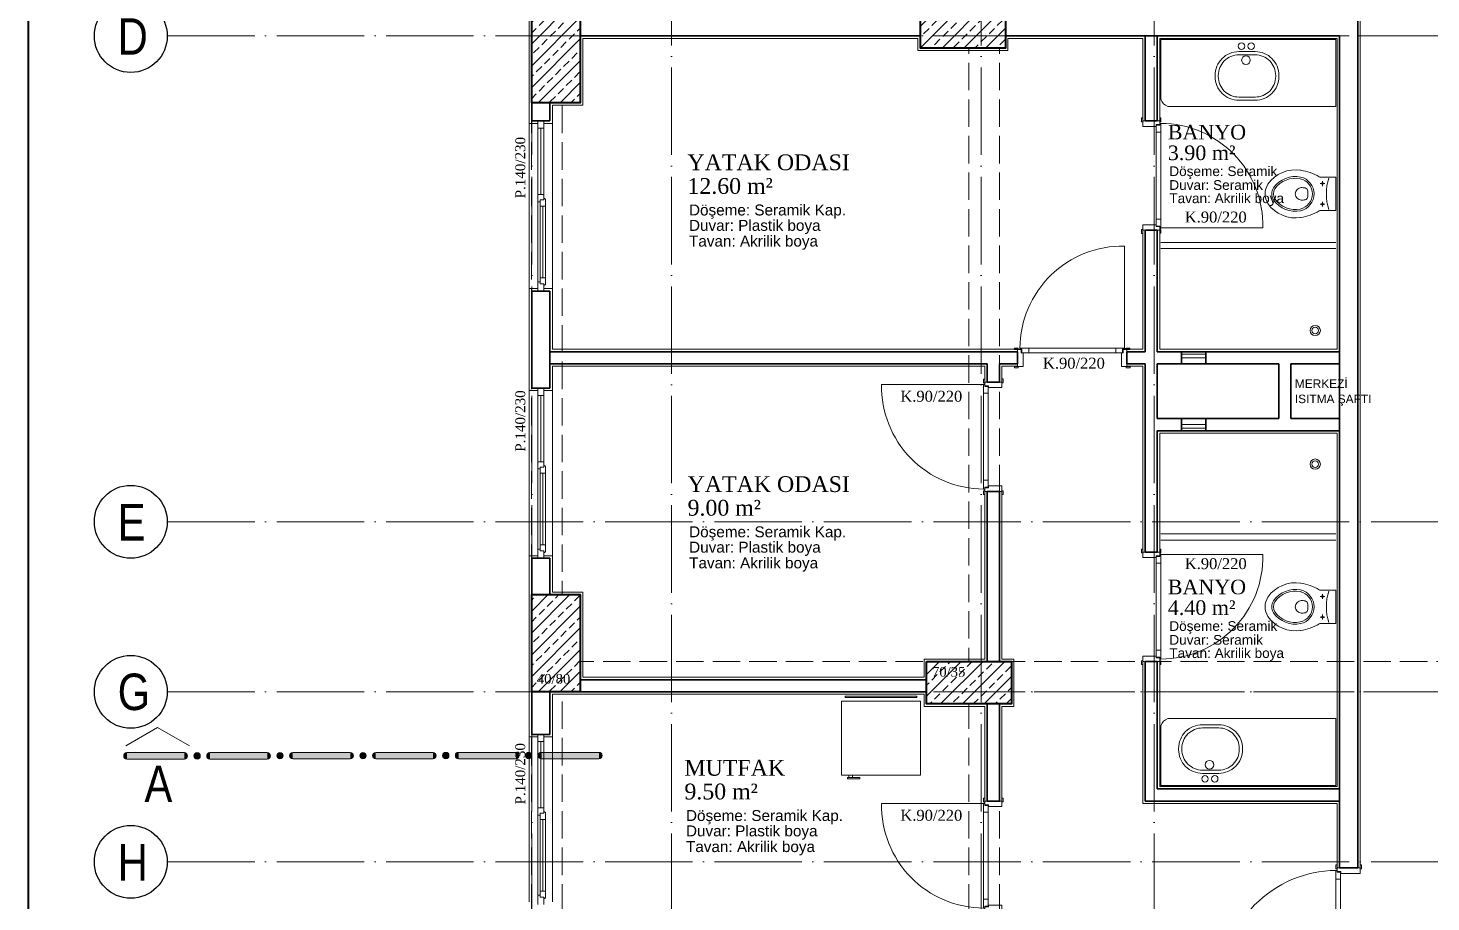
# Model space of a CAD drawing. Header units: millimetres. Extents: x 11587 to 81192, y -36083 to -25300.
# Drawn here: x 25202 to 26356, y -34493 to -33774 of the extents above; entities that cross this region are included whole.
import ezdxf

# ---------------------------------------------------------------- set-up
doc = ezdxf.new("R2010")
doc.units = ezdxf.units.MM
for name, pattern in [('AKS', [30, 24, -3, 0, -3]), ('IZDUSUM1', [20, 7.5, -5, 7.5, 0]), ('SEMBOL1', [260, 200, -15, 30, -15])]:
    doc.linetypes.add(name, pattern=pattern)
for name, color, linetype, lineweight in [('rtm-aks balon', 20, 'Continuous', 25), ('rtm-aks balon yazı', 7, 'Continuous', 20), ('rtm-aks yeni', 7, 'AKS', 20), ('rtm-antet-02', 140, 'Continuous', 40), ('rtm-cam', 141, 'Continuous', 9), ('rtm-duv tugla', 22, 'Continuous', 35), ('rtm-izdusum-üst ince', 8, 'IZDUSUM1', 5), ('rtm-kapı-ahsap', 35, 'Continuous', 13), ('rtm-mhl-yazı-adı', 150, 'Continuous', 30), ('rtm-mhl-yazı-m2', 7, 'Continuous', 20), ('rtm-mhl-yazı-malzeme', 253, 'Continuous', 13), ('rtm-pen-ahsap', 35, 'Continuous', 13), ('rtm-plan katmanı-05', 205, 'Continuous', 20), ('rtm-plan katmanı-07', 135, 'Continuous', 9), ('rtm-sembol balon baslik', 242, 'Continuous', 20), ('rtm-sembol kesit gör yazı', 7, 'Continuous', 20), ('rtm-sıva', 252, 'Continuous', 15), ('rtm-tarama-betonarme', 51, 'Continuous', 15), ('rtm-tas_betonarme', 50, 'Continuous', 40), ('rtm-tefris vitrifiye', 9, 'Continuous', 9)]:
    doc.layers.add(name, color=color, linetype=linetype, lineweight=lineweight)
doc.styles.add('AKSYAZI', font='ARIALN.TTF')
doc.styles.add('ARIAL', font='times.ttf')
doc.styles.add('BASLIK', font='ARIALN.TTF')
doc.styles.get("Standard").update_dxf_attribs({"font": 'arial.ttf'})
doc.styles.add('VAZ-OLCU', font='times.ttf', dxfattribs={"height": 60})
pattern_1 = [(45, (3786.76, 20249.116), (-8.980256, 8.980256), []), (45, (3795.74, 20249.116), (-8.980256, 8.980256), [6.35, -3.175])]

# ---------------------------------------------------------------- blocks, each defined once
blk = doc.blocks.new('KİRİŞA')
at = {"layer": 'rtm-izdusum-üst ince', "ltscale": 1.5}
for points in [[(21869.4, -54029.2), (22149.4, -54029.2)], [(22219.4, -54029.2), (22629.4, -54029.2)], [(22189.4, -54544.2), (22189.4, -54039.2)], [(22214.4, -54544.2), (22214.4, -54039.2)], [(21829.4, -54489.2), (21829.4, -54084.2)], [(21854.4, -54489.2), (21854.4, -54084.2)], [(21869.4, -54544.2), (22154.4, -54544.2)], [(22224.4, -54544.2), (22629.4, -54544.2)], [(21829.4, -54829.2), (21829.4, -54569.2)], [(21854.4, -54829.2), (21854.4, -54569.2)], [(21869.4, -54569.2), (22154.4, -54569.2)], [(22224.4, -54569.2), (22629.4, -54569.2)], [(22189.4, -54829.2), (22189.4, -54579.2)], [(22214.4, -54829.2), (22214.4, -54579.2)]]:
    blk.add_lwpolyline(points, dxfattribs=at)
blk = doc.blocks.new('rty')
at = {"layer": 'rtm-kapı-ahsap'}
for p, q in [((-58244.9, -62700.3), (-58243.8, -62700.3)), ((-58244.9, -62703.4), (-58244.9, -62700.3)), ((-58243.8, -62703.4), (-58244.9, -62703.4)), ((-58243.8, -62700.3), (-58243.8, -62703.4)), ((-58243.8, -62707.4), (-58243.8, -62702.9)), ((-58229.8, -62702.9), (-58243.8, -62702.9)), ((-58232.8, -62705.9), (-58232.8, -62707.4)), ((-58229.8, -62705.9), (-58232.8, -62705.9)), ((-58232.6, -62706.4), (-58232.6, -62789.4)), ((-58232.6, -62706.4), (-58229.7, -62706.4)), ((-58229.8, -62700.4), (-58229.8, -62703.4)), ((-58228.8, -62700.4), (-58229.8, -62700.4)), ((-58229.8, -62702.9), (-58229.8, -62705.9)), ((-58229.8, -62703.4), (-58228.8, -62703.4)), ((-58229.8, -62704.9), (-58228.8, -62704.9)), ((-58229.7, -62706.4), (-58229.7, -62704.9)), ((-58228.8, -62703.4), (-58228.8, -62700.4)), ((-58228.8, -62790.9), (-58228.8, -62704.9)), ((-58144.8, -62704.9), (-58228.8, -62704.9)), ((-58232.8, -62707.4), (-58243.8, -62707.4)), ((-58228.8, -62712), (-58232.6, -62712)), ((-58228.8, -62783.7), (-58232.6, -62783.7)), ((-58243.8, -62792.3), (-58244.9, -62792.3)), ((-58244.9, -62792.3), (-58244.9, -62795.4)), ((-58244.9, -62795.4), (-58243.8, -62795.4)), ((-58243.8, -62788.4), (-58243.8, -62792.9)), ((-58232.8, -62788.4), (-58243.8, -62788.4)), ((-58243.8, -62795.4), (-58243.8, -62792.3)), ((-58229.8, -62792.9), (-58243.8, -62792.9)), ((-58232.8, -62789.9), (-58232.8, -62788.4)), ((-58229.8, -62789.9), (-58232.8, -62789.9)), ((-58232.6, -62789.4), (-58229.7, -62789.4)), ((-58229.8, -62792.9), (-58229.8, -62789.9)), ((-58229.8, -62790.9), (-58228.8, -62790.9)), ((-58229.8, -62795.4), (-58229.8, -62792.3)), ((-58229.8, -62792.3), (-58228.8, -62792.3)), ((-58228.8, -62795.4), (-58229.8, -62795.4)), ((-58229.7, -62789.4), (-58229.7, -62790.9)), ((-58228.8, -62792.3), (-58228.8, -62795.4))]:
    blk.add_line(p, q, dxfattribs=at)
at = {"layer": 'rtm-kapı-ahsap', "const_width": 0.392}
blk.add_lwpolyline([(-58229.2, -62703.9, 1), (-58229.2, -62704.5, 1)], format="xyb", close=True, dxfattribs=at)
at = {"layer": 'rtm-kapı-ahsap'}
blk.add_arc((-58229.1, -62706.6), 84.3, 270.2011, 1.1472, dxfattribs=at)
blk = doc.blocks.new('K-100')
at = {"layer": 'rtm-kapı-ahsap'}
for p, q in [((-34308.1, -13702.2), (-34307, -13702.2)), ((-34308.1, -13705.4), (-34308.1, -13702.2)), ((-34307, -13705.4), (-34308.1, -13705.4)), ((-34307, -13702.2), (-34307, -13705.4)), ((-34307, -13709.3), (-34307, -13704.8)), ((-34288, -13704.8), (-34307, -13704.8)), ((-34288, -13707.8), (-34291, -13707.8)), ((-34291, -13707.8), (-34291, -13709.3)), ((-34288, -13702.3), (-34288, -13705.4)), ((-34287, -13702.3), (-34288, -13702.3)), ((-34288, -13704.8), (-34288, -13707.8)), ((-34288, -13705.4), (-34287, -13705.4)), ((-34288, -13706.8), (-34287, -13706.8)), ((-34287.9, -13708.3), (-34287.9, -13706.8)), ((-34287, -13705.4), (-34287, -13702.3)), ((-34287, -13706.8), (-34287, -13802.8)), ((-34291, -13709.3), (-34307, -13709.3)), ((-34290.8, -13801.3), (-34290.8, -13708.3)), ((-34290.8, -13708.3), (-34287.9, -13708.3)), ((-34287, -13713.9), (-34290.8, -13713.9)), ((-34287, -13795.6), (-34290.8, -13795.6)), ((-34307, -13804.2), (-34308.1, -13804.2)), ((-34308.1, -13804.2), (-34308.1, -13807.3)), ((-34308.1, -13807.3), (-34307, -13807.3)), ((-34307, -13800.3), (-34307, -13804.8)), ((-34291, -13800.3), (-34307, -13800.3)), ((-34307, -13807.3), (-34307, -13804.2)), ((-34288, -13804.8), (-34307, -13804.8)), ((-34291, -13801.8), (-34291, -13800.3)), ((-34288, -13801.8), (-34291, -13801.8)), ((-34290.8, -13801.3), (-34287.9, -13801.3)), ((-34288, -13804.8), (-34288, -13801.8)), ((-34288, -13802.8), (-34287, -13802.8)), ((-34288, -13807.3), (-34288, -13804.2)), ((-34288, -13804.2), (-34287, -13804.2)), ((-34287, -13807.3), (-34288, -13807.3)), ((-34287.9, -13801.3), (-34287.9, -13802.8)), ((-34193, -13802.8), (-34287, -13802.8)), ((-34287, -13804.2), (-34287, -13807.3))]:
    blk.add_line(p, q, dxfattribs=at)
at = {"layer": 'rtm-kapı-ahsap', "const_width": 0.392}
blk.add_lwpolyline([(-34287.4, -13803.7, -1), (-34287.4, -13803.1, -1)], format="xyb", close=True, dxfattribs=at)
at = {"layer": 'rtm-kapı-ahsap'}
blk.add_arc((-34287.9, -13801.7), 94.9, 359.3332, 89.4605, dxfattribs=at)
blk = doc.blocks.new('KK')
at = {"layer": 'rtm-sembol balon baslik', "linetype": 'SEMBOL1'}
for p in [(41231.3, 7543.2), (41283.8, 7543.2)]:
    blk.add_line(p, (41257.6, 7558.4), dxfattribs=at)
at = {"layer": 'rtm-sembol balon baslik'}
for p, q in [((41279.6, 7537.7), (41232.3, 7537.7)), ((41279.6, 7532.4), (41232.3, 7532.4)), ((41347.8, 7537.7), (41300.6, 7537.7)), ((41347.8, 7532.4), (41300.6, 7532.4)), ((41416.1, 7537.8), (41368.8, 7537.8)), ((41416.1, 7532.6), (41368.8, 7532.6)), ((41484.3, 7537.8), (41437.1, 7537.8)), ((41484.3, 7532.6), (41437.1, 7532.6)), ((41552.6, 7537.9), (41505.3, 7537.9)), ((41552.6, 7532.7), (41505.3, 7532.7)), ((41620.8, 7537.9), (41573.6, 7537.9)), ((41620.8, 7532.7), (41573.6, 7532.7))]:
    blk.add_line(p, q, dxfattribs=at)
at = {"layer": 'rtm-sembol balon baslik', "const_width": 2.62}
for points in [[(41232.3, 7536.4, 0.414214), (41231, 7535, 1)], [(41231, 7535, 0.414214), (41232.3, 7533.7, 1)], [(41279.6, 7533.7, 0.414214), (41280.9, 7535, 0.414214), (41279.6, 7536.4, 1)], [(41300.6, 7536.4, 0.414214), (41299.3, 7535, 1)], [(41299.3, 7535, 0.414214), (41300.6, 7533.7, 1)], [(41347.8, 7533.7, 0.414214), (41349.1, 7535, 0.414214), (41347.8, 7536.4, 1)], [(41368.8, 7536.5, 0.414214), (41367.5, 7535.2, 1)], [(41367.5, 7535.2, 0.414214), (41368.8, 7533.9, 1)], [(41416.1, 7533.9, 0.414214), (41417.4, 7535.2, 0.414214), (41416.1, 7536.5, 1)], [(41437.1, 7536.5, 0.414214), (41435.8, 7535.2, 1)], [(41435.8, 7535.2, 0.414214), (41437.1, 7533.9, 1)], [(41484.3, 7533.9, 0.414214), (41485.6, 7535.2, 0.414214), (41484.3, 7536.5, 1)], [(41505.3, 7536.6, 0.414214), (41504, 7535.3, 1)], [(41504, 7535.3, 0.414214), (41505.3, 7534, 1)], [(41552.6, 7534, 0.414214), (41553.9, 7535.3, 0.414214), (41552.6, 7536.6, 1)], [(41573.6, 7536.6, 0.414214), (41572.3, 7535.3, 1)], [(41572.3, 7535.3, 0.414214), (41573.6, 7534, 1)], [(41620.8, 7534, 0.414214), (41622.1, 7535.3, 0.414214), (41620.8, 7536.6, 1)]]:
    blk.add_lwpolyline(points, format="xyb", dxfattribs=at)
for points in [[(41288.8, 7535, 1), (41291.4, 7535, 1)], [(41357, 7535.2, 1), (41359.6, 7535.2, 1)], [(41425.3, 7535.2, 1), (41427.9, 7535.2, 1)], [(41493.5, 7535.3, 1), (41496.1, 7535.3, 1)], [(41561.8, 7535.3, 1), (41564.4, 7535.3, 1)]]:
    blk.add_lwpolyline(points, format="xyb", close=True, dxfattribs=at)
at = {"layer": 'rtm-sembol balon baslik'}
for centre in [(41290.1, 7535), (41358.3, 7535.2), (41426.6, 7535.2), (41494.8, 7535.3), (41563.1, 7535.3)]:
    blk.add_circle(centre, 2.62, dxfattribs=at)
for centre, start, end in [((41232.3, 7535), 90, 270), ((41279.6, 7535), 270, 90), ((41300.6, 7535), 90, 270), ((41347.8, 7535), 270, 90), ((41368.8, 7535.2), 90, 270), ((41416.1, 7535.2), 270, 90), ((41437.1, 7535.2), 90, 270), ((41484.3, 7535.2), 270, 90), ((41505.3, 7535.3), 90, 270), ((41552.6, 7535.3), 270, 90), ((41573.6, 7535.3), 90, 270), ((41620.8, 7535.3), 270, 90)]:
    blk.add_arc(centre, 2.62, start, end, dxfattribs=at)
for points in [[(41232.3, 7537.7), (41232.3, 7532.4), (41279.6, 7537.7), (41279.6, 7532.4)], [(41300.6, 7537.7), (41300.6, 7532.4), (41347.8, 7537.7), (41347.8, 7532.4)], [(41368.8, 7537.8), (41368.8, 7532.6), (41416.1, 7537.8), (41416.1, 7532.6)], [(41437.1, 7537.8), (41437.1, 7532.6), (41484.3, 7537.8), (41484.3, 7532.6)], [(41505.3, 7537.9), (41505.3, 7532.7), (41552.6, 7537.9), (41552.6, 7532.7)], [(41573.6, 7537.9), (41573.6, 7532.7), (41620.8, 7537.9), (41620.8, 7532.7)]]:
    blk.add_trace(points, dxfattribs=at)

msp = doc.modelspace()

# ---------------------------------------------------------------- hatches: boundary and pattern name
at = {"layer": 'rtm-tarama-betonarme'}
h = msp.add_hatch(dxfattribs=at)
h.set_pattern_fill('ANSI33', color=256, scale=2, style=0)
h.set_pattern_definition(pattern_1)
h.paths.add_polyline_path([(25616.19, -33755.13), (25656.19, -33755.13), (25656.19, -33835.13), (25616.19, -33835.13)])
h = msp.add_hatch(dxfattribs=at)
h.set_pattern_fill('ANSI33', color=256, scale=2, style=0)
h.set_pattern_definition(pattern_1)
h.paths.add_polyline_path([(25936.19, -33790.13), (25936.19, -33755.13), (26006.19, -33755.13), (26006.19, -33790.13)])
h = msp.add_hatch(dxfattribs=at)
h.set_pattern_fill('ANSI33', color=256, scale=2, style=0)
h.set_pattern_definition(pattern_1)
h.paths.add_polyline_path([(25616.19, -34240.13), (25656.19, -34240.13), (25656.19, -34320.13), (25616.19, -34320.13)])
h = msp.add_hatch(dxfattribs=at)
h.set_pattern_fill('ANSI33', color=256, scale=2, style=0)
h.set_pattern_definition(pattern_1)
h.paths.add_polyline_path([(25941.19, -34330.13), (25941.19, -34295.13), (26011.19, -34295.13), (26011.19, -34330.13)])

# ---------------------------------------------------------------- linework, layer by layer
at = {"layer": 'rtm-aks balon'}
for centre in [(25286.19, -33780.13), (25286.19, -34180.13), (25286.19, -34320.13), (25286.19, -34460.13)]:
    msp.add_circle(centre, 30, dxfattribs=at)
at = {"layer": 'rtm-aks yeni', "ltscale": 3}
for p, q in [((25616.19, -35680.13), (25616.19, -31980.13)), ((25731.19, -35680.13), (25731.19, -31980.13)), ((25986.19, -35680.13), (25986.19, -31980.13)), ((26128.69, -35680.13), (26128.69, -31980.13)), ((25316.19, -33780.13), (33681.19, -33780.13)), ((25316.19, -34180.13), (27106.19, -34180.13)), ((25316.19, -34320.13), (26446.19, -34320.13)), ((25316.19, -34460.13), (26891.19, -34460.13))]:
    msp.add_line(p, q, dxfattribs=at)
at = {"layer": 'rtm-antet-02'}
msp.add_lwpolyline([(25201.61, -31612.89), (25201.61, -36052.89), (33796.61, -36052.89), (33796.61, -31612.89)], close=True, dxfattribs=at)
at = {"layer": 'rtm-cam'}
for p, q in [((25623.69, -33910.63), (25623.69, -33856.13)), ((25625.44, -33979.13), (25625.44, -33920.13)), ((25623.69, -34130.63), (25623.69, -34076.13)), ((25625.44, -34199.13), (25625.44, -34140.13)), ((25623.69, -34415.63), (25623.69, -34361.13)), ((25625.44, -34484.13), (25625.44, -34425.13))]:
    msp.add_line(p, q, dxfattribs=at)
at = {"layer": 'rtm-duv tugla'}
for points in [[(26296.19, -34465.13), (26296.19, -33080.13)], [(25656.19, -33780.13), (25936.19, -33780.13)], [(26006.19, -33780.13), (26281.19, -33780.13)], [(26121.19, -33850.13), (26121.19, -33780.13)], [(26131.19, -33850.13), (26131.19, -33780.13)], [(26281.19, -34465.13), (26281.19, -33780.13)], [(25616.19, -33850.13), (25616.19, -33835.13)], [(25631.19, -33850.13), (25631.19, -33835.13)], [(25631.19, -33850.13), (25616.19, -33850.13)], [(26121.19, -33850.13), (26131.19, -33850.13)], [(26121.19, -34040.13), (26121.19, -33940.13)], [(26121.19, -33940.13), (26131.19, -33940.13)], [(26131.19, -34040.13), (26131.19, -33940.13)], [(25616.19, -34070.13), (25616.19, -33990.13)], [(25631.19, -33990.13), (25616.19, -33990.13)], [(25631.19, -34070.13), (25631.19, -33990.13)], [(26016.19, -34040.13), (25631.19, -34040.13)], [(26016.19, -34050.13), (26016.19, -34040.13)], [(26121.19, -34040.13), (26106.19, -34040.13)], [(26106.19, -34050.13), (26106.19, -34040.13)], [(26281.19, -34040.13), (26131.19, -34040.13)], [(26151.19, -34050.13), (26151.19, -34040.13)], [(26171.19, -34050.13), (26171.19, -34040.13)], [(25631.19, -34050.13), (25991.19, -34050.13)], [(25991.19, -34065.13), (25991.19, -34050.13)], [(26001.19, -34065.13), (26001.19, -34050.13)], [(26016.19, -34050.13), (26001.19, -34050.13)], [(26121.19, -34050.13), (26106.19, -34050.13)], [(26121.19, -34205.13), (26121.19, -34050.13)], [(26131.19, -34095.13), (26131.19, -34050.13)], [(26231.19, -34050.13), (26131.19, -34050.13)], [(26231.19, -34095.13), (26231.19, -34050.13)], [(26281.19, -34050.13), (26241.19, -34050.13)], [(26241.19, -34095.13), (26241.19, -34050.13)], [(26001.19, -34065.13), (25991.19, -34065.13)], [(25631.19, -34070.13), (25616.19, -34070.13)], [(26231.19, -34095.13), (26131.19, -34095.13)], [(26151.19, -34095.13), (26151.19, -34105.13)], [(26171.19, -34095.13), (26171.19, -34105.13)], [(26281.19, -34095.13), (26241.19, -34095.13)], [(26131.19, -34205.13), (26131.19, -34105.13)], [(26281.19, -34105.13), (26131.19, -34105.13)], [(25991.19, -34295.13), (25991.19, -34155.13)], [(26001.19, -34155.13), (25991.19, -34155.13)], [(26001.19, -34295.13), (26001.19, -34155.13)], [(26121.19, -34205.13), (26131.19, -34205.13)], [(25631.19, -34210.13), (25616.19, -34210.13)], [(25616.19, -34210.13), (25616.19, -34240.13)], [(25631.19, -34210.13), (25631.19, -34240.13)], [(25991.19, -34295.13), (25991.19, -34295.13)], [(26001.19, -34295.13), (26001.19, -34295.13)], [(26121.19, -34410.13), (26121.19, -34295.13)], [(26121.19, -34295.13), (26131.19, -34295.13)], [(26131.19, -34400.13), (26131.19, -34295.13)], [(25616.19, -34355.13), (25616.19, -34320.13)], [(25631.19, -34355.13), (25631.19, -34320.13)], [(25941.19, -34310.13), (25656.19, -34310.13)], [(25941.19, -34320.13), (25656.19, -34320.13)], [(25991.19, -34410.13), (25991.19, -34330.13)], [(26001.19, -34410.13), (26001.19, -34330.13)], [(25631.19, -34355.13), (25616.19, -34355.13)], [(26281.19, -34400.13), (26131.19, -34400.13)], [(26001.19, -34410.13), (25991.19, -34410.13)], [(26281.19, -34410.13), (26121.19, -34410.13)], [(26281.19, -34465.13), (26296.19, -34465.13)]]:
    msp.add_lwpolyline(points, dxfattribs=at)
at = {"layer": 'rtm-kapı-ahsap'}
for points in [[(26151.19, -34042.13), (26171.19, -34042.13)], [(26151.19, -34045.13), (26171.19, -34045.13)], [(26151.19, -34100.13), (26171.19, -34100.13)], [(26151.19, -34103.13), (26171.19, -34103.13)]]:
    msp.add_lwpolyline(points, dxfattribs=at)
at = {"layer": 'rtm-pen-ahsap'}
for p, q in [((25621.19, -33909.13), (25621.19, -33850.13)), ((25621.19, -33856.13), (25626.19, -33856.13)), ((25626.19, -33850.13), (25626.19, -33856.13)), ((25626.19, -33861.13), (25626.19, -33855.5)), ((25626.19, -33861.13), (25626.19, -33910.63)), ((25621.19, -33909.13), (25621.19, -33916.63)), ((25621.19, -33910.63), (25626.19, -33910.63)), ((25623.19, -33916.63), (25621.19, -33916.63)), ((25623.19, -33915.13), (25623.19, -33920.13)), ((25623.19, -33915.13), (25626.19, -33915.13)), ((25626.19, -33915.13), (25626.19, -33910.63)), ((25627.69, -33914.5), (25627.69, -33920.13)), ((25623.19, -33920.13), (25623.19, -33979.13)), ((25623.19, -33920.13), (25627.69, -33920.13)), ((25627.69, -33920.13), (25627.69, -33979.13)), ((25621.19, -33982.63), (25623.19, -33982.63)), ((25621.19, -33982.63), (25621.19, -33990.13)), ((25623.19, -33984.13), (25623.19, -33979.13)), ((25623.19, -33979.13), (25627.69, -33979.13)), ((25623.19, -33984.13), (25626.19, -33984.13)), ((25626.19, -33990.13), (25626.19, -33984.13)), ((25627.69, -33984.77), (25627.69, -33979.13)), ((25621.19, -34129.13), (25621.19, -34070.13)), ((25621.19, -34076.13), (25626.19, -34076.13)), ((25626.19, -34070.13), (25626.19, -34076.13)), ((25626.19, -34081.13), (25626.19, -34075.5)), ((25626.19, -34081.13), (25626.19, -34130.63)), ((25621.19, -34129.13), (25621.19, -34136.63)), ((25621.19, -34130.63), (25626.19, -34130.63)), ((25623.19, -34136.63), (25621.19, -34136.63)), ((25623.19, -34135.13), (25623.19, -34140.13)), ((25623.19, -34135.13), (25626.19, -34135.13)), ((25626.19, -34135.13), (25626.19, -34130.63)), ((25627.69, -34134.5), (25627.69, -34140.13)), ((25623.19, -34140.13), (25623.19, -34199.13)), ((25623.19, -34140.13), (25627.69, -34140.13)), ((25627.69, -34140.13), (25627.69, -34199.13)), ((25621.19, -34202.63), (25623.19, -34202.63)), ((25621.19, -34202.63), (25621.19, -34210.13)), ((25623.19, -34204.13), (25623.19, -34199.13)), ((25623.19, -34199.13), (25627.69, -34199.13)), ((25623.19, -34204.13), (25626.19, -34204.13)), ((25626.19, -34210.13), (25626.19, -34204.13)), ((25627.69, -34204.77), (25627.69, -34199.13)), ((25621.19, -34414.13), (25621.19, -34355.13)), ((25626.19, -34355.13), (25626.19, -34361.13)), ((25621.19, -34361.13), (25626.19, -34361.13)), ((25626.19, -34366.13), (25626.19, -34360.5)), ((25626.19, -34366.13), (25626.19, -34415.63)), ((25621.19, -34414.13), (25621.19, -34421.63)), ((25621.19, -34415.63), (25626.19, -34415.63)), ((25623.19, -34421.63), (25621.19, -34421.63)), ((25623.19, -34420.13), (25623.19, -34425.13)), ((25623.19, -34420.13), (25626.19, -34420.13)), ((25623.19, -34425.13), (25623.19, -34484.13)), ((25623.19, -34425.13), (25627.69, -34425.13)), ((25626.19, -34420.13), (25626.19, -34415.63)), ((25627.69, -34419.5), (25627.69, -34425.13)), ((25627.69, -34425.13), (25627.69, -34484.13)), ((25621.19, -34487.63), (25623.19, -34487.63)), ((25621.19, -34487.63), (25621.19, -34495.13)), ((25623.19, -34489.13), (25623.19, -34484.13)), ((25623.19, -34484.13), (25627.69, -34484.13)), ((25623.19, -34489.13), (25626.19, -34489.13)), ((25626.19, -34495.13), (25626.19, -34489.13)), ((25627.69, -34489.77), (25627.69, -34484.13))]:
    msp.add_line(p, q, dxfattribs=at)
for points in [[(25627.69, -33914.5), (25626.19, -33913.63)], [(25627.69, -33984.77), (25626.19, -33985.64)], [(25627.69, -34134.5), (25626.19, -34133.63)], [(25627.69, -34204.77), (25626.19, -34205.64)], [(25627.69, -34419.5), (25626.19, -34418.63)], [(25627.69, -34489.77), (25626.19, -34490.64)]]:
    msp.add_lwpolyline(points, dxfattribs=at)
at = {"layer": 'rtm-plan katmanı-05', "ltscale": 0.6}
for points in [[(25614.19, -33852.13), (25614.19, -33988.13)], [(25633.19, -33852.13), (25633.19, -33988.13)], [(25614.19, -34072.13), (25614.19, -34208.13)], [(25633.19, -34072.13), (25633.19, -34208.13)], [(25614.19, -34357.13), (25614.19, -34493.13)], [(25633.19, -34357.13), (25633.19, -34493.13)]]:
    msp.add_lwpolyline(points, dxfattribs=at)
at = {"layer": 'rtm-plan katmanı-07'}
for points in [[(25621.19, -33916.63), (25621.19, -33982.63)], [(25621.19, -34136.63), (25621.19, -34202.63)], [(25621.19, -34421.63), (25621.19, -34487.63)]]:
    msp.add_lwpolyline(points, dxfattribs=at)
at = {"layer": 'rtm-sıva'}
for points in [[(26298.19, -33080.13), (26298.19, -34465.13)], [(25621.19, -33703.13), (25614.19, -33703.13), (25614.19, -33852.13), (25621.19, -33852.13)], [(26119.19, -33850.13), (26119.19, -33782.13), (26008.19, -33782.13), (26008.19, -33792.13), (25934.19, -33792.13), (25934.19, -33782.13), (25658.19, -33782.13), (25658.19, -33837.13), (25633.19, -33837.13), (25633.19, -33852.13), (25626.19, -33852.13)], [(26133.19, -33940.13), (26133.19, -34038.13), (26279.19, -34038.13), (26279.19, -33782.13), (26133.19, -33782.13), (26133.19, -33850.13)], [(26106.19, -34038.13), (26119.19, -34038.13), (26119.19, -33940.13)], [(25621.19, -34072.13), (25614.19, -34072.13), (25614.19, -33988.13), (25621.19, -33988.13)], [(25626.19, -33988.13), (25633.19, -33988.13), (25633.19, -34038.13), (26016.19, -34038.13)], [(25626.19, -34072.13), (25633.19, -34072.13), (25633.19, -34052.13), (25989.19, -34052.13), (25989.19, -34065.13)], [(26003.19, -34065.13), (26003.19, -34052.13), (26016.19, -34052.13)], [(26119.19, -34205.13), (26119.19, -34052.13), (26106.19, -34052.13)], [(26133.19, -34205.13), (26133.19, -34107.13), (26279.19, -34107.13), (26279.19, -34398.13), (26133.19, -34398.13), (26133.19, -34295.13)], [(25626.19, -34208.13), (25633.19, -34208.13), (25633.19, -34238.13), (25658.19, -34238.13), (25658.19, -34308.13), (25939.19, -34308.13), (25939.19, -34293.13), (25989.19, -34293.13), (25989.19, -34155.13)], [(26003.19, -34155.13), (26003.19, -34293.13), (26013.19, -34293.13), (26013.19, -34332.13), (26003.19, -34332.13), (26003.19, -34410.13)], [(25621.19, -34357.13), (25614.19, -34357.13), (25614.19, -34208.13), (25621.19, -34208.13)], [(26119.19, -34295.13), (26119.19, -34412.13), (26279.19, -34412.13), (26279.19, -34465.13)], [(25626.19, -34357.13), (25633.19, -34357.13), (25633.19, -34322.13), (25939.19, -34322.13), (25939.19, -34332.13), (25989.19, -34332.13), (25989.19, -34410.13)]]:
    msp.add_lwpolyline(points, dxfattribs=at)
at = {"layer": 'rtm-tas_betonarme'}
for points in [[(25616.19, -33755.13), (25656.19, -33755.13), (25656.19, -33835.13), (25616.19, -33835.13)], [(25936.19, -33755.13), (26006.19, -33755.13), (26006.19, -33790.13), (25936.19, -33790.13)], [(25616.19, -34240.13), (25656.19, -34240.13), (25656.19, -34320.13), (25616.19, -34320.13)], [(25941.19, -34295.13), (26011.19, -34295.13), (26011.19, -34330.13), (25941.19, -34330.13)]]:
    msp.add_lwpolyline(points, close=True, dxfattribs=at)
at = {"layer": 'rtm-tefris vitrifiye'}
for p, q in [((26269.07, -33901.61), (26265.36, -33901.61)), ((26265.6, -33896.39), (26278.19, -33896.39)), ((26267.19, -33899.77), (26267.19, -33903.68)), ((26278.19, -33923.88), (26278.19, -33896.39)), ((26255.09, -33907.97), (26255.09, -33912.3)), ((26267.19, -33920.5), (26267.19, -33916.59)), ((26269.07, -33918.66), (26265.36, -33918.66)), ((26265.6, -33923.88), (26278.19, -33923.88)), ((26265.6, -34236.39), (26278.19, -34236.39)), ((26267.19, -34239.77), (26267.19, -34243.68)), ((26278.19, -34236.39), (26278.19, -34263.88)), ((26255.09, -34252.3), (26255.09, -34247.97)), ((26269.07, -34241.61), (26265.36, -34241.61)), ((26269.07, -34258.66), (26265.36, -34258.66)), ((26267.19, -34260.5), (26267.19, -34256.59)), ((26265.6, -34263.88), (26278.19, -34263.88)), ((25871.29, -34327.7), (25871.29, -34388.7)), ((25936.29, -34327.7), (25871.29, -34327.7)), ((25874.29, -34323.7), (25933.29, -34323.7)), ((25874.29, -34324.7), (25874.29, -34323.7)), ((25933.29, -34324.7), (25874.29, -34324.7)), ((25933.29, -34323.7), (25933.29, -34324.7)), ((25936.29, -34388.7), (25936.29, -34327.7)), ((25876.29, -34391.7), (25876.29, -34390.7)), ((25876.29, -34390.7), (25886.29, -34390.7)), ((25877.29, -34388.7), (25877.29, -34390.7)), ((25880.29, -34388.7), (25880.29, -34390.7)), ((25886.29, -34390.7), (25886.29, -34391.7)), ((25886.29, -34391.7), (25876.29, -34391.7))]:
    msp.add_line(p, q, dxfattribs=at)
for points in [[(26278.19, -33838.13), (26139.77, -33838.13, -0.2032744), (26134.19, -33832.55), (26134.19, -33783.13), (26278.19, -33783.13), (26278.19, -33838.13)], [(26178.72, -33813.5), (26178.72, -33812.61, -0.4142136), (26198.33, -33793.01), (26211.72, -33793.01, -0.4142136), (26231.32, -33812.61), (26231.32, -33813.5, -0.4142136), (26211.72, -33833.1), (26198.33, -33833.1, -0.4142136)], [(26181.4, -33813.5), (26181.4, -33812.61, -0.4142136), (26198.33, -33795.68), (26211.72, -33795.68, -0.4142136), (26228.65, -33812.61), (26228.65, -33813.5, -0.4142136), (26211.72, -33830.43), (26198.33, -33830.43, -0.4142136)], [(26278.19, -34342.13), (26139.77, -34342.13, 0.2032744), (26134.19, -34347.72), (26134.19, -34397.13), (26278.19, -34397.13), (26278.19, -34342.13)], [(26148.72, -34366.77), (26148.72, -34367.66, 0.4142136), (26168.33, -34387.26), (26181.72, -34387.26, 0.4142136), (26201.32, -34367.66), (26201.32, -34366.77, 0.4142136), (26181.72, -34347.17), (26168.33, -34347.17, 0.4142136)], [(26151.4, -34366.77), (26151.4, -34367.66, 0.4142136), (26168.33, -34384.59), (26181.72, -34384.59, 0.4142136), (26198.65, -34367.66), (26198.65, -34366.77, 0.4142136), (26181.72, -34349.84), (26168.33, -34349.84, 0.4142136)]]:
    msp.add_lwpolyline(points, format="xyb", close=True, dxfattribs=at)
for points in [[(26278.19, -33950.13), (26134.19, -33950.13)], [(26278.19, -33955.13), (26134.19, -33955.13)], [(26278.19, -34190.13), (26134.19, -34190.13)], [(26278.19, -34195.13), (26134.19, -34195.13)], [(25871.29, -34388.7), (25936.29, -34388.7)]]:
    msp.add_lwpolyline(points, dxfattribs=at)
for centre, radius in [((26200.45, -33788.55), 2.67), ((26208.47, -33788.55), 2.67), ((26204.19, -33800.13), 3.56), ((26267.19, -33901.61), 0.825), ((26267.19, -33918.66), 0.825), ((26261.19, -34022.63), 4.25), ((26261.19, -34022.63), 2.75), ((26261.19, -34132.63), 4.25), ((26261.19, -34132.63), 2.75), ((26267.19, -34241.61), 0.825), ((26267.19, -34258.66), 0.825), ((26174.19, -34380.13), 3.56), ((26170.45, -34391.72), 2.67), ((26178.47, -34391.72), 2.67)]:
    msp.add_circle(centre, radius, dxfattribs=at)
for centre, radius, start, end in [((26244.81, -33917.83), 27.5, 80.50823, 145.09555), ((26242.44, -33934.16), 44, 59.90538, 81.23608), ((26234.74, -33910.13), 14.85, 147.23949, 212.76051), ((26234.74, -33910.13), 9.35, 147.83251, 212.16753), ((26244.81, -33917.83), 22, 78.5694, 144.81148), ((26244.81, -33917.83), 20.57, 78.5694, 144.81148), ((26249.87, -33910.11), 5.11, 90, 179.73777), ((26245.96, -33910.21), 12.87, 0.2662, 77.18786), ((26245.96, -33910.21), 14.3, 0.2662, 77.18786), ((26250.19, -33917.94), 12.95, 77.82692, 93.31203), ((26252.34, -33907.97), 2.75, 0, 77.82692), ((26265.6, -33894.19), 2.2, 239.90538, 270), ((26314.38, -33910.13), 44, 162.84732, 197.15271), ((26234.74, -33910.13), 7.92, 147.83251, 212.16753), ((26244.81, -33902.43), 22, 215.18852, 281.4306), ((26244.81, -33902.43), 20.57, 215.18852, 281.4306), ((26249.87, -33910.16), 5.12, 180.26223, 270), ((26245.96, -33910.06), 12.87, 282.81214, 359.7338), ((26245.96, -33910.06), 14.3, 282.81214, 359.7338), ((26250.19, -33902.33), 12.95, 266.68797, 282.17308), ((26252.34, -33912.3), 2.75, 282.17308, 0), ((26244.81, -33902.43), 27.5, 214.90445, 279.49177), ((26242.44, -33886.1), 44, 278.76392, 300.09462), ((26265.6, -33926.08), 2.2, 90, 120.09462), ((26244.81, -34257.83), 27.5, 80.50823, 145.09555), ((26244.81, -34257.83), 22, 78.5694, 144.81148), ((26244.81, -34257.83), 20.57, 78.5694, 144.81148), ((26245.96, -34250.21), 12.87, 0.2662, 77.18786), ((26245.96, -34250.21), 14.3, 0.2662, 77.18786), ((26242.44, -34274.16), 44, 59.90538, 81.23608), ((26265.6, -34234.19), 2.2, 239.90538, 270), ((26314.38, -34250.13), 44, 162.84729, 197.15268), ((26234.74, -34250.13), 14.85, 147.23949, 212.76051), ((26234.74, -34250.13), 9.35, 147.83247, 212.16749), ((26234.74, -34250.13), 7.92, 147.83247, 212.16749), ((26249.87, -34250.11), 5.12, 90, 179.73777), ((26249.87, -34250.16), 5.11, 180.26223, 270), ((26245.96, -34250.06), 12.87, 282.81214, 359.7338), ((26245.96, -34250.06), 14.3, 282.81214, 359.7338), ((26250.19, -34257.94), 12.95, 77.82692, 93.31203), ((26252.34, -34247.97), 2.75, 0, 77.82692), ((26244.81, -34242.43), 27.5, 214.90445, 279.49177), ((26244.81, -34242.43), 22, 215.18852, 281.4306), ((26244.81, -34242.43), 20.57, 215.18852, 281.4306), ((26250.19, -34242.33), 12.95, 266.68797, 282.17308), ((26252.34, -34252.3), 2.75, 282.17308, 0), ((26242.44, -34226.1), 44, 278.76392, 300.09462), ((26265.6, -34266.08), 2.2, 90, 120.09462)]:
    msp.add_arc(centre, radius, start, end, dxfattribs=at)

# ---------------------------------------------------------------- block references
at = {"layer": 'rtm-izdusum-üst ince'}
for name, p in [('KİRİŞA', (3786.76, 20249.12)), ('KK', (-15949.32, -41907.91))]:
    msp.add_blockref(name, p, dxfattribs=at)
at = {"layer": 'rtm-kapı-ahsap', "xscale": -1}
for p, rotation in [((84362.97, -96643), 180), ((88809.06, 24191.65), 270)]:
    msp.add_blockref('rty', p, dxfattribs=dict(at, rotation=rotation))
for name, p in [('rty', (-32240.59, 28637.74)), ('rty', (-32240.59, 28292.74)), ('K-100', (-8008.79, -20760.34))]:
    msp.add_blockref(name, p, dxfattribs=at)
at = {"layer": 'rtm-kapı-ahsap'}
msp.add_blockref('rty', (84362.97, 28497.74), dxfattribs=at)

# ---------------------------------------------------------------- texts
at = {"layer": 'rtm-aks balon yazı', "char_height": 30, "width": 27.7214, "attachment_point": 7, "style": 'AKSYAZI'}
for s, insert in [('D', (25275.4, -33795.55)), ('E', (25275.4, -34195.55)), ('G', (25275.4, -34335.55)), ('H', (25275.4, -34475.55))]:
    msp.add_mtext(s, dxfattribs=dict(at, insert=insert))
at = {"layer": 'rtm-mhl-yazı-adı', "style": 'ARIAL'}
for s, height, p in [('BANYO', 12, (26139.83, -33865.31)), ('YATAK ODASI', 13, (25744.4, -33890.64)), ('YATAK ODASI', 13, (25744.51, -34155.6)), ('BANYO', 12, (26139.83, -34239.79)), ('MUTFAK', 13, (25741.92, -34389.2))]:
    msp.add_text(s, height=height, dxfattribs=at).set_placement(p)
at = {"layer": 'rtm-mhl-yazı-m2', "style": 'ARIAL'}
for s, height, p in [('3.90 m² ', 12, (26139.83, -33882.33)), ('12.60 m² ', 13, (25744.4, -33910.13)), ('9.00 m² ', 13, (25744.51, -34175.09)), ('4.40 m² ', 12, (26139.83, -34256.82)), ('40/80', 8, (25620.44, -34313.43)), ('70/35', 8, (25945.71, -34307.67)), ('9.50 m² ', 13, (25741.92, -34408.69))]:
    msp.add_text(s, height=height, dxfattribs=at).set_placement(p)
at = {"layer": 'rtm-mhl-yazı-malzeme', "style": 'VAZ-OLCU'}
for s, height, rotation, p in [('P.140/230', 8.192, 90.0398, (25610.91, -33913.77)), ('K.90/220', 9, 359.9602, (26153.79, -33933.68)), ('K.90/220', 9, 359.9602, (26037.05, -34054.03)), ('P.140/230', 8.192, 90.0398, (25610.91, -34122.39)), ('K.90/220', 9, 359.9602, (25919.67, -34081.26)), ('K.90/220', 9, 359.9602, (26153.79, -34219.09)), ('P.140/230', 8.192, 90.0398, (25610.91, -34412.86)), ('K.90/220', 9, 359.9602, (25919.67, -34426.27))]:
    msp.add_text(s, height=height, rotation=rotation, dxfattribs=at).set_placement(p)
at = {"layer": 'rtm-mhl-yazı-malzeme'}
for s, height, p in [('Döşeme: Seramik', 8, (26141.11, -33895.48)), ('Duvar: Seramik', 8, (26141.11, -33906.84)), ('Tavan: Akrilik boya ', 8, (26141.11, -33917.75)), ('Döşeme: Seramik Kap.', 9, (25745.69, -33927.9)), ('Duvar: Plastik boya ', 9, (25745.69, -33940.57)), ('Tavan: Akrilik boya ', 9, (25745.69, -33953.5)), ('MERKEZİ', 7, (26244.42, -34069.9)), ('ISITMA ŞAFTI', 7, (26244.42, -34082.43)), ('Döşeme: Seramik Kap.', 9, (25745.8, -34192.87)), ('Duvar: Plastik boya ', 9, (25745.8, -34205.53)), ('Tavan: Akrilik boya ', 9, (25745.8, -34218.47)), ('Döşeme: Seramik', 8, (26141.11, -34269.96)), ('Duvar: Seramik', 8, (26141.11, -34281.32)), ('Tavan: Akrilik boya ', 8, (26141.11, -34292.23)), ('Döşeme: Seramik Kap.', 9, (25743.21, -34426.47)), ('Duvar: Plastik boya ', 9, (25743.21, -34439.13)), ('Tavan: Akrilik boya ', 9, (25743.21, -34452.07))]:
    msp.add_text(s, height=height, dxfattribs=at).set_placement(p)
at = {"layer": 'rtm-sembol kesit gör yazı', "style": 'BASLIK'}
msp.add_text('A', height=30, dxfattribs=at).set_placement((25297.45, -34410.85))

doc.saveas('drawing.dxf')
